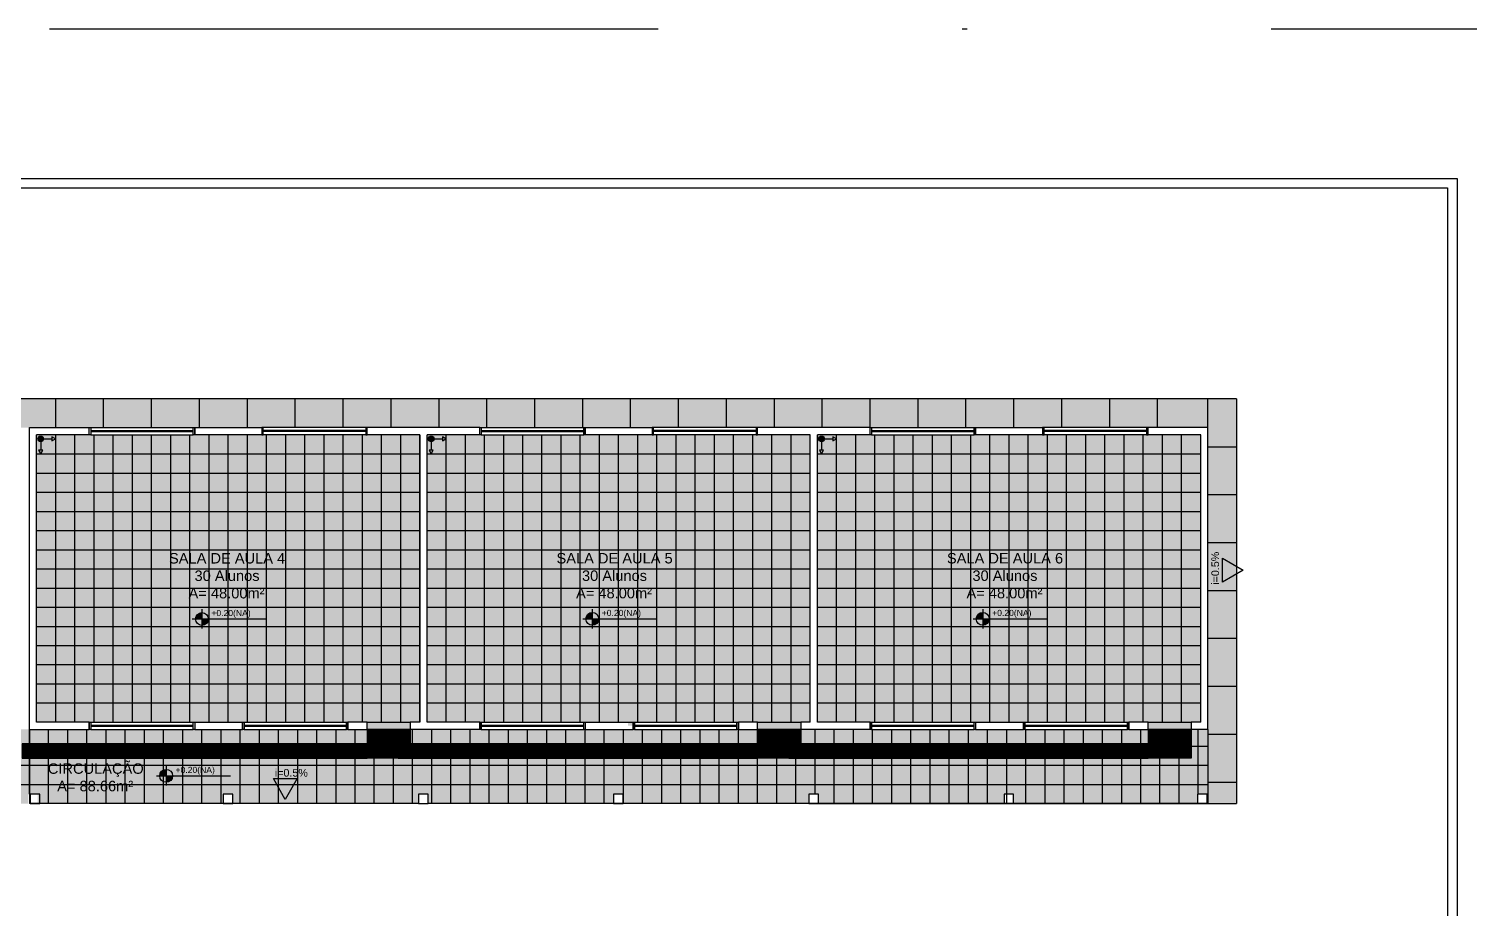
# Model space of a CAD drawing. Header units: millimetres. Extents: x 302 to 436, y 121 to 202.
# Drawn here: x 378.12 to 408.19, y 184.02 to 202.37 of the extents above; entities that cross this region are included whole.
import ezdxf

# ---------------------------------------------------------------- set-up
doc = ezdxf.new("R2010")
doc.units = ezdxf.units.MM
doc.linetypes.add('DASHDOT', pattern=[25.4, 12.7, -6.35, 0, -6.35])
for name, color, linetype in [('A-MURO', 2, 'Continuous'), ('A-PARED', 5, 'Continuous'), ('A-PAREDE', 5, 'Continuous'), ('A-PISOS-NIVEL', 1, 'Continuous'), ('AR-ESQ', 2, 'Continuous'), ('AR-HACH', 252, 'Continuous'), ('AR-ID-PIS', 1, 'Continuous'), ('ARQ-PIS-VISTA', 8, 'Continuous'), ('ARQ-SMB-1_100', 1, 'Continuous'), ('ARQ-TXT-1_050', 2, 'Continuous'), ('ARQ-TXT-1_100', 2, 'Continuous'), ('ARQ_PISOTÁTIL', 8, 'Continuous')]:
    doc.layers.add(name, color=color, linetype=linetype)
doc.styles.add('ESC-50-A20', font='arial.ttf', dxfattribs={"height": 0.1})
doc.styles.add('FNDE Texto Cota 0050', font='verdana.ttf', dxfattribs={"height": 0.08})
pattern_1 = [(37.5, (148.40046, 130.1281), (-0.00640013, 0.195765295), [0, -0.154432, 0, -0.17272, 0, -0.1651]), (7.5, (148.40046, 130.1281), (0.17980931, 0.28673004), [0, -0.083312, 0, -0.139192, 0, -0.05334]), (327.5, (148.2755, 130.1281), (0.31639695, 0.00057487), [0, -0.0508, 0, -0.18288, 0, -0.23876]), (317.5, (148.2755, 130.1281), (0.30542258, 0.08917173), [0, -0.0254, 0, -0.119888, 0, -0.13716])]

# ---------------------------------------------------------------- blocks, each defined once
blk = doc.blocks.new('A$C0271154C')
at = {"layer": 'ARQ_PISOTÁTIL'}
h = blk.add_hatch(color=152, dxfattribs=at)
h.dxf.hatch_style = 1
h.paths.add_polyline_path([(0.3, 0), (0.3, 0.3), (0, 0.3), (0, 0)])
at = {"layer": 'ARQ_PISOTÁTIL', "color": 1}
blk.add_lwpolyline([(0.3, 0), (0.3, 0.3), (0, 0.3), (0, 0)], close=True, dxfattribs=at)
at = {"layer": 'ARQ_PISOTÁTIL', "color": 250}
for points in [[(0.275, 0.288), (0.025, 0.288, 1), (0.025, 0.263), (0.275, 0.263, 1)], [(0.275, 0.237), (0.025, 0.237, 1), (0.025, 0.212), (0.275, 0.212, 1)], [(0.275, 0.188), (0.025, 0.188, 1), (0.025, 0.163), (0.275, 0.163, 1)], [(0.275, 0.138), (0.025, 0.138, 1), (0.025, 0.112), (0.275, 0.112, 1)], [(0.275, 0.087), (0.025, 0.087, 1), (0.025, 0.062), (0.275, 0.062, 1)], [(0.275, 0.038), (0.025, 0.038, 1), (0.025, 0.013), (0.275, 0.013, 1)], [(0.275, 0.284), (0.025, 0.284, 1), (0.025, 0.265), (0.275, 0.265, 1)], [(0.275, 0.235), (0.025, 0.235, 1), (0.025, 0.216), (0.275, 0.216, 1)], [(0.275, 0.184), (0.025, 0.184, 1), (0.025, 0.165), (0.275, 0.165, 1)], [(0.275, 0.135), (0.025, 0.135, 1), (0.025, 0.115), (0.275, 0.115, 1)], [(0.275, 0.085), (0.025, 0.085, 1), (0.025, 0.066), (0.275, 0.066, 1)], [(0.275, 0.034), (0.025, 0.034, 1), (0.025, 0.015), (0.275, 0.015, 1)]]:
    blk.add_lwpolyline(points, format="xyb", close=True, dxfattribs=at)
blk = doc.blocks.new('ind-pis')
at = {"layer": 'AR-ID-PIS'}
h = blk.add_hatch(color=252, dxfattribs=at)
h.dxf.hatch_style = 1
edge = h.paths.add_edge_path()
edge.add_arc((0, 0), 0.05, 0, 360)
for q in [(-0.2, 0), (0, -0.2)]:
    blk.add_line((0, 0), q, dxfattribs=at)
for points in [[(-0.2, 0.037), (-0.264, 0), (-0.2, -0.037)], [(-0.037, -0.2), (0, -0.264), (0.037, -0.2)]]:
    blk.add_lwpolyline(points, close=True, dxfattribs=at)
blk.add_circle((0, 0), 0.05, dxfattribs=at)
blk = doc.blocks.new('A$C50E27BFE')
at = {"layer": 'ARQ_PISOTÁTIL'}
h = blk.add_hatch(color=150, dxfattribs=at)
h.dxf.hatch_style = 1
h.paths.add_polyline_path([(0, 0), (0, 0.3), (0.3, 0.3), (0.3, 0)])
at = {"layer": 'ARQ_PISOTÁTIL', "color": 1}
blk.add_lwpolyline([(0, 0), (0, 0.3), (0.3, 0.3), (0.3, 0)], close=True, dxfattribs=at)
at = {"layer": 'ARQ_PISOTÁTIL', "color": 250}
for centre, radius in [((0.025, 0.275), 0.0125), ((0.025, 0.225), 0.0125), ((0.025, 0.175), 0.0125), ((0.025, 0.125), 0.0125), ((0.025, 0.075), 0.0125), ((0.025, 0.025), 0.0125), ((0.025, 0.275), 0.00625), ((0.025, 0.225), 0.00625), ((0.025, 0.175), 0.00625), ((0.025, 0.125), 0.00625), ((0.025, 0.075), 0.00625), ((0.025, 0.025), 0.00625), ((0.075, 0.275), 0.0125), ((0.075, 0.225), 0.0125), ((0.075, 0.175), 0.0125), ((0.075, 0.125), 0.0125), ((0.075, 0.075), 0.0125), ((0.075, 0.025), 0.0125), ((0.075, 0.275), 0.00625), ((0.075, 0.225), 0.00625), ((0.075, 0.175), 0.00625), ((0.075, 0.125), 0.00625), ((0.075, 0.075), 0.00625), ((0.075, 0.025), 0.00625), ((0.125, 0.275), 0.0125), ((0.125, 0.225), 0.0125), ((0.125, 0.175), 0.0125), ((0.125, 0.125), 0.0125), ((0.125, 0.075), 0.0125), ((0.125, 0.025), 0.0125), ((0.125, 0.275), 0.00625), ((0.125, 0.225), 0.00625), ((0.125, 0.175), 0.00625), ((0.125, 0.125), 0.00625), ((0.125, 0.075), 0.00625), ((0.125, 0.025), 0.00625), ((0.175, 0.275), 0.0125), ((0.175, 0.225), 0.0125), ((0.175, 0.175), 0.0125), ((0.175, 0.125), 0.0125), ((0.175, 0.075), 0.0125), ((0.175, 0.025), 0.0125), ((0.175, 0.275), 0.00625), ((0.175, 0.225), 0.00625), ((0.175, 0.175), 0.00625), ((0.175, 0.125), 0.00625), ((0.175, 0.075), 0.00625), ((0.175, 0.025), 0.00625), ((0.225, 0.275), 0.0125), ((0.225, 0.225), 0.0125), ((0.225, 0.175), 0.0125), ((0.225, 0.125), 0.0125), ((0.225, 0.075), 0.0125), ((0.225, 0.025), 0.0125), ((0.225, 0.275), 0.00625), ((0.225, 0.225), 0.00625), ((0.225, 0.175), 0.00625), ((0.225, 0.125), 0.00625), ((0.225, 0.075), 0.00625), ((0.225, 0.025), 0.00625), ((0.275, 0.275), 0.0125), ((0.275, 0.225), 0.0125), ((0.275, 0.175), 0.0125), ((0.275, 0.125), 0.0125), ((0.275, 0.075), 0.0125), ((0.275, 0.025), 0.0125), ((0.275, 0.275), 0.00625), ((0.275, 0.225), 0.00625), ((0.275, 0.175), 0.00625), ((0.275, 0.125), 0.00625), ((0.275, 0.075), 0.00625), ((0.275, 0.025), 0.00625)]:
    blk.add_circle(centre, radius, dxfattribs=at)
blk = doc.blocks.new('FNDE-Nível Planta-1_100')
at = {"linetype": 'Continuous', "ltscale": 0.5}
h = blk.add_hatch(color=1, dxfattribs=at)
h.paths.add_polyline_path([(135.657, 7.813), (135.657, 7.981, 0.414214), (135.489, 7.813)])
h.paths.add_polyline_path([(135.657, 7.813), (135.657, 7.645, 0.414214), (135.825, 7.813)])
at = {"color": 1}
for p, q in [((135.657, 8.065), (135.657, 7.561)), ((135.405, 7.813), (135.825, 7.813)), ((135.825, 7.813), (137.338, 7.813))]:
    blk.add_line(p, q, dxfattribs=at)
blk.add_circle((135.657, 7.813), 0.168, dxfattribs=at)

msp = doc.modelspace()

# ---------------------------------------------------------------- hatches: boundary and pattern name
at = {"layer": 'A-PISOS-NIVEL', "ltscale": 10}
h = msp.add_hatch(dxfattribs=at)
h.set_pattern_fill('AR-SAND', color=256, scale=0.004, style=0)
h.set_pattern_definition(pattern_1)
h.paths.add_polyline_path([(378.282, 193.899), (386.282, 193.899), (386.282, 187.899), (378.282, 187.899)])
h = msp.add_hatch(dxfattribs=at)
h.set_pattern_fill('AR-SAND', color=256, scale=0.004, style=0)
h.set_pattern_definition(pattern_1)
h.paths.add_polyline_path([(394.432, 193.899), (386.432, 193.899), (386.432, 187.899), (394.432, 187.899)])
h = msp.add_hatch(dxfattribs=at)
h.set_pattern_fill('AR-SAND', color=256, scale=0.004, style=0)
h.set_pattern_definition([(37.5, (156.55046, 130.1281), (-0.00640013, 0.19576529), [0, -0.154432, 0, -0.17272, 0, -0.1651]), (7.5, (156.55046, 130.1281), (0.1798093, 0.28673004), [0, -0.083312, 0, -0.139192, 0, -0.05334]), (327.5, (156.4255, 130.1281), (0.31639695, 0.00057487), [0, -0.0508, 0, -0.18288, 0, -0.23876]), (317.5, (156.4255, 130.1281), (0.30542258, 0.08917173), [0, -0.0254, 0, -0.119888, 0, -0.13716])])
h.paths.add_polyline_path([(402.582, 193.899), (394.582, 193.899), (394.582, 187.899), (402.582, 187.899)])
h = msp.add_hatch(dxfattribs=at)
h.set_pattern_fill('AR-SAND', color=256, scale=0.004, style=0)
h.set_pattern_definition(pattern_1)
h.paths.add_polyline_path([(349.787, 186.399), (349.787, 186.199), (353.614, 186.199), (353.614, 186.349), (353.682, 186.349), (353.682, 186.399), (353.882, 186.399), (353.882, 186.199), (357.737, 186.199), (357.737, 186.399), (357.937, 186.399), (357.937, 186.199), (361.807, 186.199), (361.807, 186.399), (362.007, 186.399), (362.007, 186.199), (365.887, 186.199), (365.887, 186.399), (366.087, 186.399), (366.087, 186.199), (369.957, 186.199), (369.957, 186.399), (370.157, 186.399), (370.157, 186.199), (372.732, 186.199), (372.732, 186.399), (372.932, 186.399), (372.932, 186.199), (375.333, 186.199), (375.333, 186.399), (375.533, 186.399), (375.533, 186.199), (378.107, 186.199), (378.107, 186.399), (378.307, 186.399), (378.307, 186.199), (382.177, 186.199), (382.177, 186.399), (382.377, 186.399), (382.377, 186.199), (386.257, 186.199), (386.257, 186.399), (386.457, 186.399), (386.457, 186.199), (390.327, 186.199), (390.327, 186.399), (390.527, 186.399), (390.527, 186.199), (394.402, 186.199), (394.402, 186.399), (394.602, 186.399), (394.602, 186.199), (398.477, 186.199), (398.477, 186.399), (398.677, 186.399), (398.677, 186.199), (402.517, 186.199), (402.517, 186.399), (402.732, 186.399), (402.732, 187.749), (345.542, 187.749), (345.542, 186.399), (345.742, 186.399), (345.742, 186.199), (349.587, 186.199), (349.587, 186.399)])
at = {"layer": 'ARQ-PIS-VISTA'}
h = msp.add_hatch(dxfattribs=at)
h.set_pattern_fill('DOTS', color=251, scale=0.08, angle=165)
h.set_pattern_definition([(165, (148.40046, 130.1281), (-0.09420631, -0.10623757), [0, -0.127])])
h.paths.add_polyline_path([(345.532, 186.199), (344.927, 186.199), (344.932, 194.649), (403.332, 194.649), (403.332, 186.199), (402.732, 186.199), (402.732, 194.049), (345.532, 194.049)])
h = msp.add_hatch(dxfattribs=at)
h.set_pattern_fill('CROSS', color=256, scale=0.02)
h.set_pattern_definition([(0, (148.40046, 130.1281), (0.127, 0.127), [0.0635, -0.1905]), (90, (148.43221, 130.09635), (-0.127, 0.127), [0.0635, -0.1905])])
h.paths.add_polyline_path([(390.727, 187.899), (390.627, 187.899), (390.627, 187.824), (390.727, 187.824)])
h.paths.add_polyline_path([(399.761, 179.488), (400.295, 179.488, -0.641689), (402.477, 179.488), (403.01, 179.488, 0.738549)])
h = msp.add_hatch(dxfattribs=at)
h.set_pattern_fill('CROSS', color=256, scale=0.02)
h.set_pattern_definition([(0, (148.40046, 130.1281), (0.127, 0.127), [0.0635, -0.1905]), (90, (148.43221, 130.09635), (-0.127, 0.127), [0.0635, -0.1905])])
h.paths.add_polyline_path([(390.727, 187.899), (390.627, 187.899), (390.627, 187.824), (390.727, 187.824)])
h.paths.add_polyline_path([(399.761, 179.488), (400.295, 179.488, -0.641689), (402.477, 179.488), (403.01, 179.488, 0.738549)])
at = {"layer": 'ARQ_PISOTÁTIL'}
h = msp.add_hatch(color=256, dxfattribs=at)
h.dxf.hatch_style = 1
h.set_gradient(color1=(173, 173, 173), color2=(173, 173, 173), tint=1)
h.paths.add_polyline_path([(385.182, 187.749), (386.082, 187.749), (386.082, 187.899), (385.182, 187.899)])
h = msp.add_hatch(color=256, dxfattribs=at)
h.dxf.hatch_style = 1
h.set_gradient(color1=(173, 173, 173), color2=(173, 173, 173), tint=1)
h.paths.add_polyline_path([(393.332, 187.749), (394.232, 187.749), (394.232, 187.899), (393.332, 187.899)])
h = msp.add_hatch(color=256, dxfattribs=at)
h.dxf.hatch_style = 1
h.set_gradient(color1=(173, 173, 173), color2=(173, 173, 173), tint=1)
h.paths.add_polyline_path([(401.482, 187.749), (402.382, 187.749), (402.382, 187.899), (401.482, 187.899)])

# ---------------------------------------------------------------- linework, layer by layer
at = {"linetype": 'DASHDOT'}
msp.add_lwpolyline([(302.055, 202.372), (435.808, 202.372), (435.808, 120.703), (302.055, 120.703)], close=True, dxfattribs=at)
at = {"layer": 'A-MURO'}
for p, q in [((327.932, 199.249), (407.932, 199.249)), ((328.132, 199.049), (407.732, 199.049)), ((407.732, 199.049), (407.732, 149.249)), ((407.932, 199.249), (407.932, 149.249))]:
    msp.add_line(p, q, dxfattribs=at)
at = {"layer": 'A-PARED'}
for points in [[(382.377, 186.399), (382.177, 186.399), (382.177, 186.199), (382.377, 186.199)], [(386.457, 186.399), (386.257, 186.399), (386.257, 186.199), (386.457, 186.199)], [(390.527, 186.399), (390.327, 186.399), (390.327, 186.199), (390.527, 186.199)], [(394.602, 186.399), (394.402, 186.399), (394.402, 186.199), (394.602, 186.199)], [(398.677, 186.399), (398.477, 186.399), (398.477, 186.199), (398.677, 186.199)], [(402.717, 186.399), (402.517, 186.399), (402.517, 186.199), (402.717, 186.199)]]:
    msp.add_lwpolyline(points, close=True, dxfattribs=at)
at = {"layer": 'A-PAREDE'}
for p, q in [((378.132, 190.899), (378.132, 194.049)), ((378.132, 194.049), (379.382, 194.049)), ((379.382, 193.899), (379.382, 194.049)), ((385.182, 193.899), (385.182, 194.049)), ((387.532, 193.899), (387.532, 194.049)), ((393.332, 193.899), (393.332, 194.049)), ((395.682, 193.899), (395.682, 194.049)), ((401.482, 193.899), (401.482, 194.049)), ((402.732, 187.749), (402.732, 194.049)), ((378.132, 187.899), (378.132, 193.899)), ((378.132, 187.749), (378.132, 193.899)), ((378.282, 187.899), (378.282, 193.899)), ((378.282, 187.899), (378.282, 193.899)), ((379.382, 193.899), (378.282, 193.899)), ((386.282, 193.899), (386.282, 187.899)), ((386.432, 187.899), (386.432, 193.899)), ((387.532, 193.899), (386.432, 193.899)), ((394.432, 187.899), (394.432, 193.899)), ((394.582, 187.899), (394.582, 193.899)), ((395.682, 193.899), (394.582, 193.899)), ((402.582, 187.899), (402.582, 193.899)), ((378.132, 187.749), (379.382, 187.749)), ((379.382, 187.899), (378.282, 187.899)), ((379.382, 187.899), (379.382, 187.749)), ((381.582, 187.899), (382.582, 187.899)), ((381.582, 187.899), (381.582, 187.749)), ((381.582, 187.749), (382.582, 187.749)), ((382.582, 187.899), (382.582, 187.749)), ((384.782, 187.749), (384.782, 187.899)), ((387.532, 187.749), (386.076, 187.749)), ((386.282, 187.899), (386.082, 187.899)), ((386.082, 187.899), (386.082, 187.749)), ((387.532, 187.899), (386.432, 187.899)), ((387.532, 187.899), (387.532, 187.749)), ((389.732, 187.899), (390.732, 187.899)), ((389.732, 187.899), (389.732, 187.749)), ((389.732, 187.749), (390.732, 187.749)), ((390.732, 187.899), (390.732, 187.749)), ((392.932, 187.749), (392.932, 187.899)), ((395.682, 187.749), (394.226, 187.749)), ((394.432, 187.899), (394.232, 187.899)), ((394.232, 187.899), (394.232, 187.749)), ((395.682, 187.899), (394.582, 187.899)), ((395.682, 187.899), (395.682, 187.749)), ((397.882, 187.899), (398.882, 187.899)), ((397.882, 187.899), (397.882, 187.749)), ((397.882, 187.749), (398.882, 187.749)), ((398.882, 187.899), (398.882, 187.749)), ((401.082, 187.749), (401.082, 187.899)), ((402.732, 187.749), (402.376, 187.749)), ((402.582, 187.899), (402.382, 187.899)), ((402.382, 187.899), (402.382, 187.749))]:
    msp.add_line(p, q, dxfattribs=at)
for points in [[(382.982, 194.049), (382.982, 193.899), (381.582, 193.899), (381.582, 194.049)], [(391.132, 194.049), (391.132, 193.899), (389.732, 193.899), (389.732, 194.049)], [(399.282, 194.049), (399.282, 193.899), (397.882, 193.899), (397.882, 194.049)], [(385.182, 187.899), (384.782, 187.899), (384.782, 187.749), (385.182, 187.749)], [(393.332, 187.899), (392.932, 187.899), (392.932, 187.749), (393.332, 187.749)], [(401.482, 187.899), (401.082, 187.899), (401.082, 187.749), (401.482, 187.749)], [(378.347, 186.399), (378.147, 186.399), (378.147, 186.199), (378.347, 186.199)]]:
    msp.add_lwpolyline(points, close=True, dxfattribs=at)
for points in [[(387.532, 194.049), (385.182, 194.049)], [(395.682, 194.049), (393.332, 194.049)], [(402.732, 194.049), (401.482, 194.049)], [(386.282, 187.899), (386.282, 187.899), (386.282, 193.899), (385.182, 193.899)], [(394.432, 187.899), (394.432, 187.899), (394.432, 193.899), (393.332, 193.899)], [(402.582, 187.899), (402.582, 187.899), (402.582, 193.899), (401.482, 193.899)]]:
    msp.add_lwpolyline(points, dxfattribs=at)
at = {"layer": 'A-PISOS-NIVEL'}
msp.add_line((403.332, 194.649), (344.932, 194.649), dxfattribs=at)
at = {"layer": 'A-PISOS-NIVEL', "color": 1}
for p in [(403.332, 194.649), (394.582, 186.199)]:
    msp.add_line(p, (403.332, 186.199), dxfattribs=at)
at = {"layer": 'A-PISOS-NIVEL', "color": 2}
for p, q in [((402.732, 187.749), (402.732, 186.199)), ((378.307, 186.199), (378.132, 186.199)), ((386.257, 186.199), (378.267, 186.199)), ((394.582, 186.199), (386.457, 186.199)), ((402.732, 186.199), (394.607, 186.199))]:
    msp.add_line(p, q, dxfattribs=at)
at = {"layer": 'AR-ESQ', "color": 1}
for p, q in [((379.412, 194.049), (381.552, 194.049)), ((385.152, 194.049), (383.012, 194.049)), ((387.562, 194.049), (389.702, 194.049)), ((393.302, 194.049), (391.162, 194.049)), ((395.712, 194.049), (397.852, 194.049)), ((401.452, 194.049), (399.312, 194.049)), ((379.412, 193.899), (381.552, 193.899)), ((385.152, 193.899), (383.012, 193.899)), ((387.562, 193.899), (389.702, 193.899)), ((393.302, 193.899), (391.162, 193.899)), ((395.712, 193.899), (397.852, 193.899)), ((401.452, 193.899), (399.312, 193.899)), ((379.412, 187.899), (381.552, 187.899)), ((379.412, 187.749), (381.552, 187.749)), ((382.612, 187.899), (384.752, 187.899)), ((382.612, 187.749), (384.752, 187.749)), ((387.562, 187.899), (389.702, 187.899)), ((387.562, 187.749), (389.702, 187.749)), ((390.762, 187.899), (392.902, 187.899)), ((390.762, 187.749), (392.902, 187.749)), ((395.712, 187.899), (397.852, 187.899)), ((395.712, 187.749), (397.852, 187.749)), ((398.912, 187.899), (401.052, 187.899)), ((398.912, 187.749), (401.052, 187.749))]:
    msp.add_line(p, q, dxfattribs=at)
at = {"layer": 'AR-ESQ'}
for p, q in [((379.412, 193.984), (381.552, 193.984)), ((379.412, 193.964), (381.552, 193.964)), ((385.152, 193.984), (383.012, 193.984)), ((385.152, 193.964), (383.012, 193.964)), ((387.562, 193.984), (389.702, 193.984)), ((387.562, 193.964), (389.702, 193.964)), ((393.302, 193.984), (391.162, 193.984)), ((393.302, 193.964), (391.162, 193.964)), ((395.712, 193.984), (397.852, 193.984)), ((395.712, 193.964), (397.852, 193.964)), ((401.452, 193.984), (399.312, 193.984)), ((401.452, 193.964), (399.312, 193.964)), ((379.412, 187.834), (381.552, 187.834)), ((379.412, 187.814), (381.552, 187.814)), ((382.612, 187.834), (384.752, 187.834)), ((382.612, 187.814), (384.752, 187.814)), ((387.562, 187.834), (389.702, 187.834)), ((387.562, 187.814), (389.702, 187.814)), ((390.762, 187.834), (392.902, 187.834)), ((390.762, 187.814), (392.902, 187.814)), ((395.712, 187.834), (397.852, 187.834)), ((395.712, 187.814), (397.852, 187.814)), ((398.912, 187.834), (401.052, 187.834)), ((398.912, 187.814), (401.052, 187.814))]:
    msp.add_line(p, q, dxfattribs=at)
for points in [[(379.382, 194.049), (379.412, 194.049), (379.412, 193.899), (379.382, 193.899)], [(381.552, 194.049), (381.582, 194.049), (381.582, 193.899), (381.552, 193.899)], [(383.012, 194.049), (382.982, 194.049), (382.982, 193.899), (383.012, 193.899)], [(385.182, 194.049), (385.152, 194.049), (385.152, 193.899), (385.182, 193.899)], [(387.532, 194.049), (387.562, 194.049), (387.562, 193.899), (387.532, 193.899)], [(389.702, 194.049), (389.732, 194.049), (389.732, 193.899), (389.702, 193.899)], [(391.162, 194.049), (391.132, 194.049), (391.132, 193.899), (391.162, 193.899)], [(393.332, 194.049), (393.302, 194.049), (393.302, 193.899), (393.332, 193.899)], [(395.682, 194.049), (395.712, 194.049), (395.712, 193.899), (395.682, 193.899)], [(397.852, 194.049), (397.882, 194.049), (397.882, 193.899), (397.852, 193.899)], [(399.312, 194.049), (399.282, 194.049), (399.282, 193.899), (399.312, 193.899)], [(401.482, 194.049), (401.452, 194.049), (401.452, 193.899), (401.482, 193.899)], [(379.382, 187.899), (379.412, 187.899), (379.412, 187.749), (379.382, 187.749)], [(381.552, 187.899), (381.582, 187.899), (381.582, 187.749), (381.552, 187.749)], [(382.582, 187.899), (382.612, 187.899), (382.612, 187.749), (382.582, 187.749)], [(384.752, 187.899), (384.782, 187.899), (384.782, 187.749), (384.752, 187.749)], [(387.532, 187.899), (387.562, 187.899), (387.562, 187.749), (387.532, 187.749)], [(389.702, 187.899), (389.732, 187.899), (389.732, 187.749), (389.702, 187.749)], [(390.732, 187.899), (390.762, 187.899), (390.762, 187.749), (390.732, 187.749)], [(392.902, 187.899), (392.932, 187.899), (392.932, 187.749), (392.902, 187.749)], [(395.682, 187.899), (395.712, 187.899), (395.712, 187.749), (395.682, 187.749)], [(397.852, 187.899), (397.882, 187.899), (397.882, 187.749), (397.852, 187.749)], [(398.882, 187.899), (398.912, 187.899), (398.912, 187.749), (398.882, 187.749)], [(401.052, 187.899), (401.082, 187.899), (401.082, 187.749), (401.052, 187.749)]]:
    msp.add_lwpolyline(points, close=True, dxfattribs=at)
at = {"layer": 'AR-HACH'}
for p, q in [((378.682, 187.899), (378.682, 193.899)), ((379.082, 187.899), (379.082, 193.899)), ((379.482, 187.899), (379.482, 193.899)), ((379.882, 187.899), (379.882, 193.899)), ((380.282, 187.899), (380.282, 193.899)), ((380.682, 187.899), (380.682, 193.899)), ((381.082, 187.899), (381.082, 193.899)), ((381.482, 187.899), (381.482, 193.899)), ((381.882, 187.899), (381.882, 193.899)), ((382.282, 187.899), (382.282, 193.899)), ((382.682, 187.899), (382.682, 193.899)), ((383.082, 187.899), (383.082, 193.899)), ((383.482, 187.899), (383.482, 193.899)), ((383.882, 187.899), (383.882, 193.899)), ((384.282, 187.899), (384.282, 193.899)), ((384.682, 187.899), (384.682, 193.899)), ((385.082, 187.899), (385.082, 193.899)), ((385.482, 187.899), (385.482, 193.899)), ((385.882, 187.899), (385.882, 193.899)), ((386.832, 187.899), (386.832, 193.899)), ((387.232, 187.899), (387.232, 193.899)), ((387.632, 187.899), (387.632, 193.899)), ((388.032, 187.899), (388.032, 193.899)), ((388.432, 187.899), (388.432, 193.899)), ((388.832, 187.899), (388.832, 193.899)), ((389.232, 187.899), (389.232, 193.899)), ((389.632, 187.899), (389.632, 193.899)), ((390.032, 187.899), (390.032, 193.899)), ((390.432, 187.899), (390.432, 193.899)), ((390.832, 187.899), (390.832, 193.899)), ((391.232, 187.899), (391.232, 193.899)), ((391.632, 187.899), (391.632, 193.899)), ((392.032, 187.899), (392.032, 193.899)), ((392.432, 187.899), (392.432, 193.899)), ((392.832, 187.899), (392.832, 193.899)), ((393.232, 187.899), (393.232, 193.899)), ((393.632, 187.899), (393.632, 193.899)), ((394.032, 187.899), (394.032, 193.899)), ((394.982, 187.899), (394.982, 193.899)), ((395.382, 187.899), (395.382, 193.899)), ((395.782, 187.899), (395.782, 193.899)), ((396.182, 187.899), (396.182, 193.899)), ((396.582, 187.899), (396.582, 193.899)), ((396.982, 187.899), (396.982, 193.899)), ((397.382, 187.899), (397.382, 193.899)), ((397.782, 187.899), (397.782, 193.899)), ((398.182, 187.899), (398.182, 193.899)), ((398.582, 187.899), (398.582, 193.899)), ((398.982, 187.899), (398.982, 193.899)), ((399.382, 187.899), (399.382, 193.899)), ((399.782, 187.899), (399.782, 193.899)), ((400.182, 187.899), (400.182, 193.899)), ((400.582, 187.899), (400.582, 193.899)), ((400.982, 187.899), (400.982, 193.899)), ((401.382, 187.899), (401.382, 193.899)), ((401.782, 187.899), (401.782, 193.899)), ((402.182, 187.899), (402.182, 193.899)), ((378.282, 193.499), (386.282, 193.499)), ((386.432, 193.499), (394.432, 193.499)), ((394.582, 193.499), (402.582, 193.499)), ((378.282, 193.099), (386.282, 193.099)), ((386.432, 193.099), (394.432, 193.099)), ((394.582, 193.099), (402.582, 193.099)), ((378.282, 192.699), (386.282, 192.699)), ((386.432, 192.699), (394.432, 192.699)), ((394.582, 192.699), (402.582, 192.699)), ((378.283, 192.299), (386.283, 192.299)), ((386.433, 192.299), (394.433, 192.299)), ((394.583, 192.299), (402.583, 192.299)), ((378.283, 191.899), (386.283, 191.899)), ((386.433, 191.899), (394.433, 191.899)), ((394.583, 191.899), (402.583, 191.899)), ((378.283, 191.499), (386.283, 191.499)), ((386.433, 191.499), (394.433, 191.499)), ((394.583, 191.499), (402.583, 191.499)), ((378.282, 191.099), (386.282, 191.099)), ((386.432, 191.099), (394.432, 191.099)), ((394.582, 191.099), (402.582, 191.099)), ((378.282, 190.699), (386.282, 190.699)), ((386.432, 190.699), (394.432, 190.699)), ((394.582, 190.699), (402.582, 190.699)), ((378.282, 190.299), (386.282, 190.299)), ((386.432, 190.299), (394.432, 190.299)), ((394.582, 190.299), (402.582, 190.299)), ((378.282, 189.899), (386.282, 189.899)), ((386.432, 189.899), (394.432, 189.899)), ((394.582, 189.899), (402.582, 189.899)), ((378.282, 189.499), (386.282, 189.499)), ((386.432, 189.499), (394.432, 189.499)), ((394.582, 189.499), (402.582, 189.499)), ((378.282, 189.099), (386.282, 189.099)), ((386.432, 189.099), (394.432, 189.099)), ((394.582, 189.099), (402.582, 189.099)), ((378.282, 188.699), (386.282, 188.699)), ((386.432, 188.699), (394.432, 188.699)), ((394.582, 188.699), (402.582, 188.699)), ((378.282, 188.299), (386.282, 188.299)), ((386.432, 188.299), (394.432, 188.299)), ((394.582, 188.299), (402.582, 188.299)), ((378.132, 186.399), (378.132, 187.749)), ((378.532, 186.199), (378.532, 187.749)), ((378.932, 186.199), (378.932, 187.749)), ((379.332, 186.199), (379.332, 187.749)), ((379.732, 186.199), (379.732, 187.749)), ((380.132, 186.199), (380.132, 187.749)), ((380.532, 186.199), (380.532, 187.749)), ((380.932, 186.199), (380.932, 187.749)), ((381.332, 186.199), (381.332, 187.749)), ((381.732, 186.199), (381.732, 187.749)), ((382.132, 186.199), (382.132, 187.749)), ((382.532, 186.199), (382.532, 187.749)), ((382.932, 186.199), (382.932, 187.749)), ((383.332, 186.199), (383.332, 187.749)), ((383.732, 186.199), (383.732, 187.749)), ((384.132, 186.199), (384.132, 187.749)), ((384.532, 186.199), (384.532, 187.749)), ((384.932, 186.199), (384.932, 187.749)), ((385.332, 186.199), (385.332, 187.749)), ((385.732, 186.199), (385.732, 187.749)), ((386.132, 186.199), (386.132, 187.749)), ((386.532, 186.199), (386.532, 187.749)), ((386.932, 186.199), (386.932, 187.749)), ((387.332, 186.199), (387.332, 187.749)), ((387.732, 186.199), (387.732, 187.749)), ((388.132, 186.199), (388.132, 187.749)), ((388.532, 186.199), (388.532, 187.749)), ((388.932, 186.199), (388.932, 187.749)), ((389.332, 186.199), (389.332, 187.749)), ((389.732, 186.199), (389.732, 187.749)), ((390.132, 186.199), (390.132, 187.749)), ((390.532, 186.199), (390.532, 187.749)), ((390.932, 186.199), (390.932, 187.749)), ((391.332, 186.199), (391.332, 187.749)), ((391.732, 186.199), (391.732, 187.749)), ((392.132, 186.199), (392.132, 187.749)), ((392.532, 186.199), (392.532, 187.749)), ((392.932, 186.199), (392.932, 187.749)), ((393.332, 186.199), (393.332, 187.749)), ((393.732, 186.199), (393.732, 187.749)), ((394.132, 186.199), (394.132, 187.749)), ((394.532, 186.399), (394.532, 187.749)), ((394.932, 186.199), (394.932, 187.749)), ((395.332, 186.199), (395.332, 187.749)), ((395.732, 186.199), (395.732, 187.749)), ((396.132, 186.199), (396.132, 187.749)), ((396.532, 186.199), (396.532, 187.749)), ((396.932, 186.199), (396.932, 187.749)), ((397.332, 186.199), (397.332, 187.749)), ((397.732, 186.199), (397.732, 187.749)), ((398.132, 186.199), (398.132, 187.749)), ((398.532, 186.199), (398.532, 187.749)), ((398.932, 186.199), (398.932, 187.749)), ((399.332, 186.199), (399.332, 187.749)), ((399.732, 186.199), (399.732, 187.749)), ((400.132, 186.199), (400.132, 187.749)), ((400.532, 186.199), (400.532, 187.749)), ((400.932, 186.199), (400.932, 187.749)), ((401.332, 186.199), (401.332, 187.749)), ((401.732, 186.199), (401.732, 187.749)), ((402.132, 186.199), (402.132, 187.749)), ((402.532, 186.399), (402.532, 187.749)), ((394.232, 187.399), (394.582, 187.399)), ((402.382, 187.399), (402.732, 187.399)), ((345.542, 186.999), (402.732, 186.999)), ((345.542, 186.599), (402.732, 186.599))]:
    msp.add_line(p, q, dxfattribs=at)
for points in [[(385.182, 187.899), (386.082, 187.899), (386.082, 187.749), (385.182, 187.749)], [(393.332, 187.899), (394.232, 187.899), (394.232, 187.749), (393.332, 187.749)], [(401.482, 187.899), (402.382, 187.899), (402.382, 187.749), (401.482, 187.749)]]:
    msp.add_lwpolyline(points, close=True, dxfattribs=at)
at = {"layer": 'ARQ-PIS-VISTA', "color": 251}
for p, q in [((378.682, 194.049), (378.682, 194.649)), ((379.682, 194.049), (379.682, 194.649)), ((380.682, 194.049), (380.682, 194.649)), ((381.682, 194.049), (381.682, 194.649)), ((382.682, 194.049), (382.682, 194.649)), ((383.682, 194.049), (383.682, 194.649)), ((384.682, 194.049), (384.682, 194.649)), ((385.682, 194.049), (385.682, 194.649)), ((386.682, 194.049), (386.682, 194.649)), ((387.682, 194.049), (387.682, 194.649)), ((388.682, 194.049), (388.682, 194.649)), ((389.682, 194.049), (389.682, 194.649)), ((390.682, 194.049), (390.682, 194.649)), ((391.682, 194.049), (391.682, 194.649)), ((392.682, 194.049), (392.682, 194.649)), ((393.682, 194.049), (393.682, 194.649)), ((394.682, 194.049), (394.682, 194.649)), ((395.682, 194.049), (395.682, 194.649)), ((396.682, 194.049), (396.682, 194.649)), ((397.682, 194.049), (397.682, 194.649)), ((398.682, 194.049), (398.682, 194.649)), ((399.682, 194.049), (399.682, 194.649)), ((400.682, 194.049), (400.682, 194.649)), ((401.682, 194.049), (401.682, 194.649)), ((402.732, 194.049), (402.732, 194.649)), ((402.732, 193.649), (403.332, 193.649)), ((402.732, 192.649), (403.332, 192.649)), ((402.732, 191.649), (403.332, 191.649)), ((402.732, 190.649), (403.332, 190.649)), ((402.732, 189.649), (403.332, 189.649)), ((402.732, 188.649), (403.332, 188.649)), ((402.732, 187.649), (403.332, 187.649)), ((402.732, 186.649), (403.332, 186.649))]:
    msp.add_line(p, q, dxfattribs=at)
at = {"layer": 'ARQ-PIS-VISTA'}
msp.add_line((378.132, 187.749), (378.132, 186.199), dxfattribs=at)
at = {"layer": 'ARQ-SMB-1_100', "color": 5}
for points in [[(403.471, 191.074), (403.038, 190.824), (403.038, 191.324)], [(383.474, 186.287), (383.224, 186.72), (383.724, 186.72)]]:
    msp.add_lwpolyline(points, close=True, dxfattribs=at)

# ---------------------------------------------------------------- block references
at = {"layer": 'AR-ID-PIS', "xscale": 1.171655079902223, "yscale": 1.171655079902223, "zscale": 1.171655079902223, "rotation": 90}
for p in [(378.368, 193.812), (386.518, 193.812), (394.668, 193.812)]:
    msp.add_blockref('ind-pis', p, dxfattribs=at)
at = {"layer": 'ARQ-SMB-1_100', "xscale": 0.8, "yscale": 0.8, "zscale": 0.8}
for p in [(273.209, 183.803), (281.357, 183.805), (289.507, 183.805), (272.461, 180.528)]:
    msp.add_blockref('FNDE-Nível Planta-1_100', p, dxfattribs=at)
at = {"layer": 'ARQ_PISOTÁTIL', "ltscale": 10, "xscale": -1}
for p in [(385.482, 187.449), (393.632, 187.449), (401.782, 187.449)]:
    msp.add_blockref('A$C50E27BFE', p, dxfattribs=at)
at = {"layer": 'ARQ_PISOTÁTIL', "ltscale": 10, "rotation": 180}
for p in [(385.782, 187.749), (386.082, 187.749), (393.932, 187.749), (394.232, 187.749), (402.082, 187.749), (402.382, 187.749), (385.482, 187.449), (385.782, 187.449), (386.082, 187.449), (393.632, 187.449), (393.932, 187.449), (394.232, 187.449), (401.782, 187.449), (402.082, 187.449), (402.382, 187.449)]:
    msp.add_blockref('A$C50E27BFE', p, dxfattribs=at)
at = {"layer": 'ARQ_PISOTÁTIL', "ltscale": 10}
for p in [(377.982, 187.149), (378.282, 187.149), (378.582, 187.149), (378.882, 187.149), (379.182, 187.149), (379.482, 187.149), (379.782, 187.149), (380.082, 187.149), (380.382, 187.149), (380.682, 187.149), (380.982, 187.149), (381.282, 187.149), (381.582, 187.149), (381.882, 187.149), (382.182, 187.149), (382.482, 187.149), (382.782, 187.149), (383.082, 187.149), (383.382, 187.149), (383.682, 187.149), (383.982, 187.149), (384.282, 187.149), (384.582, 187.149), (384.882, 187.149), (385.832, 187.149), (386.132, 187.149), (386.432, 187.149), (386.732, 187.149), (387.032, 187.149), (387.332, 187.149), (387.632, 187.149), (387.932, 187.149), (388.232, 187.149), (388.532, 187.149), (388.832, 187.149), (389.132, 187.149), (389.432, 187.149), (389.732, 187.149), (390.032, 187.149), (390.332, 187.149), (390.632, 187.149), (390.932, 187.149), (391.232, 187.149), (391.532, 187.149), (391.832, 187.149), (392.132, 187.149), (392.432, 187.149), (392.732, 187.149), (393.032, 187.149), (393.982, 187.149), (394.282, 187.149), (394.582, 187.149), (394.882, 187.149), (395.182, 187.149), (395.482, 187.149), (395.782, 187.149), (396.082, 187.149), (396.382, 187.149), (396.682, 187.149), (396.982, 187.149), (397.282, 187.149), (397.582, 187.149), (397.882, 187.149), (398.182, 187.149), (398.482, 187.149), (398.782, 187.149), (399.082, 187.149), (399.382, 187.149), (399.682, 187.149), (399.982, 187.149), (400.282, 187.149), (400.582, 187.149), (400.882, 187.149), (401.182, 187.149)]:
    msp.add_blockref('A$C0271154C', p, dxfattribs=at)

# ---------------------------------------------------------------- texts
at = {"layer": 'ARQ-SMB-1_100', "style": 'ESC-50-A20'}
for p in [(381.931, 190.113), (390.079, 190.115), (398.229, 190.115), (381.183, 186.838)]:
    msp.add_attdef('+0.20(NA)', p, 'NA', height=0.128, dxfattribs=at)
at = {"layer": 'ARQ-TXT-1_050', "char_height": 0.21845, "attachment_point": 1, "style": 'ESC-50-A20'}
for s, insert in [('\\pi0.53222;SALA DE AULA 4\\P\\pi1.0649;30 Alunos      \\P\\pi0.94075;A= 48.00m²', (380.514, 191.429)), ('\\pi0.53268;SALA DE AULA 5\\P\\pi1.0649;30 Alunos      \\P\\pi0.94075;A= 48.00m²', (388.602, 191.43)), ('\\pi0.53268;SALA DE AULA 6\\P\\pi1.0649;30 Alunos      \\P\\pi0.94075;A= 48.00m²', (396.752, 191.43)), ('\\pi0.74523;CIRCULAÇÃO     \\P\\pi0.94075;A= 88.66m²', (377.772, 187.039))]:
    msp.add_mtext_dynamic_manual_height_columns(s, width=3.27851, gutter_width=1, heights=[0], dxfattribs=dict(at, insert=insert))
at = {"layer": 'ARQ-TXT-1_100', "color": 5, "insert": (402.967, 190.767), "char_height": 0.16, "attachment_point": 7, "rotation": 90, "style": 'FNDE Texto Cota 0050'}
msp.add_mtext_dynamic_manual_height_columns('{\\fArial|b0|i0|c0|p34;i=0.5%}', width=0.66255, gutter_width=0.5, heights=[0], dxfattribs=at)
at = {"layer": 'ARQ-TXT-1_100', "color": 5, "insert": (383.255, 186.76), "char_height": 0.16, "attachment_point": 7, "style": 'FNDE Texto Cota 0050'}
msp.add_mtext_dynamic_manual_height_columns('{\\fArial|b0|i0|c0|p34;i=0.5%}', width=8.52818, gutter_width=0.5, heights=[0], dxfattribs=at)

doc.saveas('drawing.dxf')
